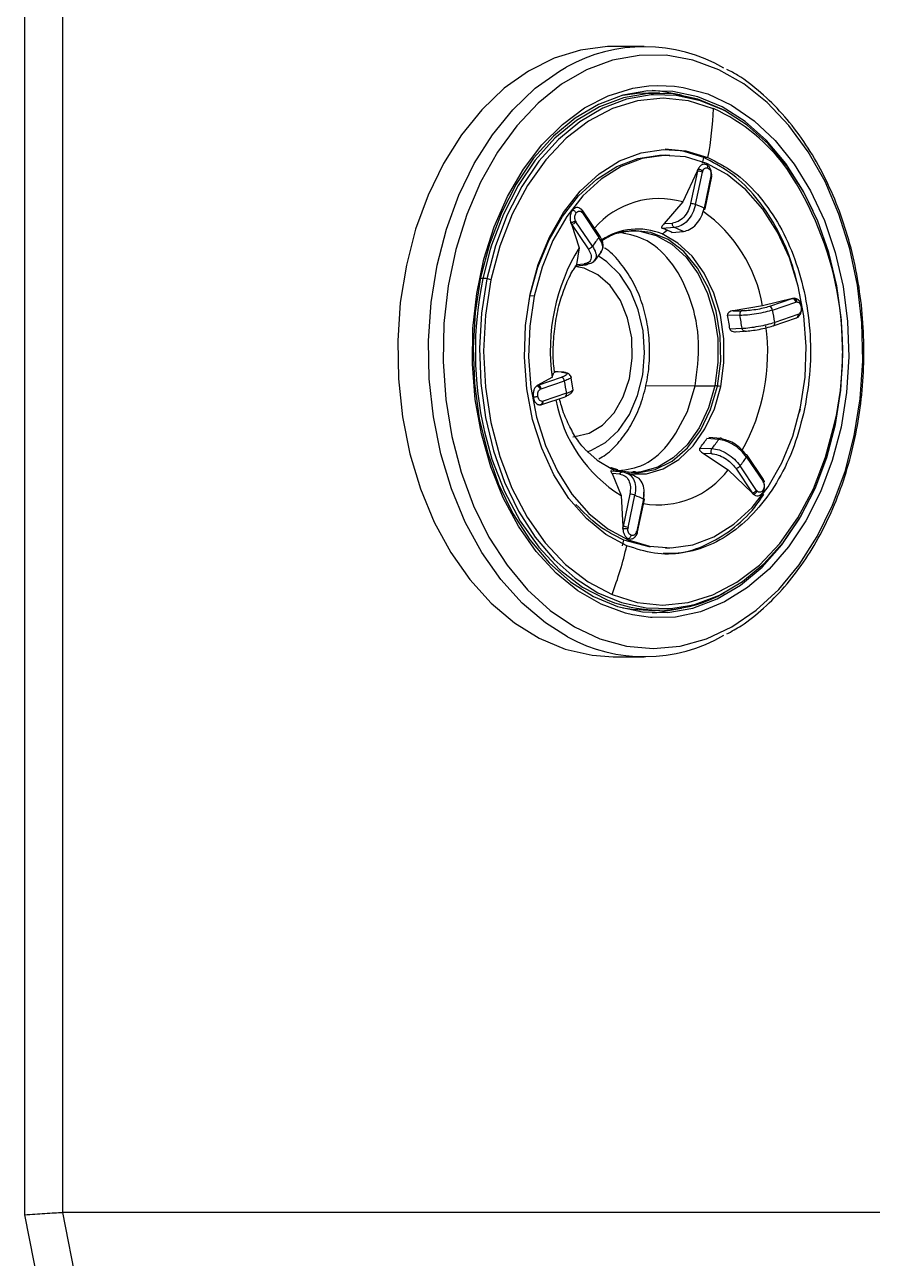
# Model space of a CAD drawing. Extents: x 939 to 1039, y 781 to 934.
# Drawn here: x 944.764 to 947.254, y 842.11 to 845.734 of the extents above; entities that cross this region are included whole.
import ezdxf

# ---------------------------------------------------------------- set-up
doc = ezdxf.new("R2010")
doc.units = 0
doc.header["$MEASUREMENT"] = 0
doc.layers.add('1', color=4, linetype='Continuous')

# ---------------------------------------------------------------- blocks, each defined once
blk = doc.blocks.new('Envoy')
at = {"layer": '1', "color": 3, "linetype": 'Continuous', "lineweight": 25}
for p, q in [((6.1098, 48.1066), (6.1098, 43.0633)), ((6.2207, 48.0997), (6.2207, 43.0702)), ((7.9299, 46.4953), (7.839, 46.4953)), ((7.9757, 46.3585), (7.9434, 46.3589)), ((8.0048, 46.1755), (7.9924, 46.1758)), ((8.117, 46.1689), (8.1045, 46.1689)), ((8.0856, 46.1293), (8.0429, 46.0388)), ((8.0861, 46.1293), (8.0662, 46.0339)), ((8.0807, 46.0308), (8.1006, 46.1262)), ((8.0856, 46.1293), (8.0861, 46.1293)), ((8.1259, 46.1157), (8.106, 46.0203)), ((8.1089, 46.0181), (8.1288, 46.1135)), ((8.1265, 46.118), (8.1262, 46.1155)), ((8.1288, 46.1136), (8.1288, 46.1135)), ((8.0429, 46.0388), (7.9889, 45.975)), ((7.7485, 46.0064), (7.797, 45.9342)), ((7.7983, 45.9402), (7.7498, 46.0123)), ((7.7162, 45.9733), (7.7167, 45.9734)), ((7.7162, 45.9733), (7.7386, 45.9042)), ((7.7167, 45.9734), (7.7651, 45.9012)), ((7.7779, 45.9086), (7.7294, 45.9807)), ((7.8831, 45.9532), (7.8919, 45.9536)), ((8.0184, 45.9631), (7.9829, 45.961)), ((7.9889, 45.975), (8.0127, 45.9765)), ((7.8057, 45.9257), (7.8155, 45.9312)), ((8.0111, 45.9492), (8.0449, 45.952)), ((7.4776, 45.899), (7.4559, 45.8141)), ((7.7386, 45.9042), (7.7309, 45.8547)), ((7.7843, 45.8656), (7.8041, 45.8923)), ((7.7223, 45.8395), (7.7301, 45.8511)), ((7.7291, 45.851), (7.7597, 45.8535)), ((7.7309, 45.8547), (7.7534, 45.8565)), ((7.4559, 45.8141), (7.449, 45.8141)), ((7.5928, 45.7511), (7.5943, 45.7624)), ((7.607, 45.7623), (7.5943, 45.7624)), ((8.3658, 45.7548), (8.2775, 45.7335)), ((8.3663, 45.7547), (8.2979, 45.7315)), ((8.307, 45.7211), (8.3754, 45.7444)), ((8.3658, 45.7548), (8.3663, 45.7547)), ((8.2106, 45.7054), (8.1745, 45.706)), ((8.2775, 45.7335), (8.1916, 45.7192)), ((8.1916, 45.7192), (8.2158, 45.7188)), ((8.3815, 45.7082), (8.3131, 45.6849)), ((8.3791, 45.699), (8.383, 45.7011)), ((8.1814, 45.6656), (8.2171, 45.6674)), ((8.309, 45.6748), (8.3774, 45.6981)), ((8.1973, 45.6574), (8.2243, 45.6588)), ((7.6589, 45.5228), (7.6172, 45.4999)), ((7.6861, 45.5231), (7.6177, 45.4998)), ((7.6638, 45.5363), (7.6589, 45.5228)), ((7.6895, 45.5389), (7.6646, 45.5403)), ((7.6869, 45.5387), (7.6651, 45.5399)), ((7.7216, 45.4864), (7.7147, 45.5269)), ((7.6177, 45.4998), (7.6172, 45.4999)), ((7.6268, 45.4895), (7.6952, 45.5128)), ((8.0798, 45.4986), (7.9345, 45.4976)), ((8.0571, 45.4233), (8.0798, 45.4986)), ((8.0797, 45.4987), (8.1369, 45.4983)), ((7.6289, 45.4432), (7.6973, 45.4665)), ((7.7014, 45.4766), (7.633, 45.4533)), ((7.6263, 45.443), (7.6305, 45.4442)), ((8.3857, 45.4206), (8.3885, 45.4304)), ((8.1489, 45.3412), (8.1142, 45.3439)), ((8.155, 45.3442), (8.1199, 45.347)), ((8.0929, 45.3152), (8.1288, 45.3142)), ((8.1039, 45.2995), (8.1769, 45.252)), ((8.1281, 45.2988), (8.1039, 45.2995)), ((8.2304, 45.2891), (8.2789, 45.217)), ((8.2802, 45.2229), (8.2318, 45.2951)), ((7.8338, 45.2571), (7.8315, 45.2578)), ((7.8521, 45.2517), (7.8338, 45.2571)), ((7.834, 45.2485), (7.8684, 45.2457)), ((7.8354, 45.2406), (7.8626, 45.176)), ((7.8585, 45.2387), (7.8354, 45.2406)), ((7.8684, 45.2457), (7.886, 45.2393)), ((7.9036, 45.2328), (7.8807, 45.2424)), ((7.9053, 45.2443), (7.8919, 45.2441)), ((7.9038, 45.2454), (7.8966, 45.2455)), ((8.1769, 45.252), (8.2465, 45.184)), ((8.1986, 45.2561), (8.247, 45.184)), ((8.2598, 45.1913), (8.2113, 45.2635)), ((8.2826, 45.2185), (8.2804, 45.2226)), ((7.8626, 45.176), (7.8674, 45.085)), ((7.8878, 45.1804), (7.8679, 45.085)), ((7.8824, 45.082), (7.9024, 45.1774)), ((7.9276, 45.1668), (7.9077, 45.0714)), ((7.9106, 45.0693), (7.9305, 45.1647)), ((7.9305, 45.1647), (7.9305, 45.1647)), ((8.247, 45.184), (8.2465, 45.184)), ((7.8679, 45.085), (7.8674, 45.085)), ((7.9076, 45.0684), (7.9074, 45.0677)), ((7.9093, 45.0647), (7.9106, 45.0693)), ((7.9106, 45.0693), (7.9106, 45.0693)), ((7.9486, 45.0242), (7.87, 45.0455)), ((7.9924, 45.0219), (8.0048, 45.0222)), ((7.9434, 44.8388), (7.9757, 44.8392)), ((7.839, 44.7024), (7.9299, 44.7024)), ((6.1098, 43.0633), (6.989, 38.5089)), ((6.2207, 43.0702), (6.2212, 43.0702)), ((9.1984, 43.0703), (6.2212, 43.0702)), ((6.2212, 43.0702), (7.1017, 38.5084))]:
    blk.add_line(p, q, dxfattribs=at)
at = {"layer": '1', "color": 3, "linetype": 'Continuous', "lineweight": 25, "flags": 128}
for points in [[(7.839, 46.4953), (7.822, 46.495), (7.7427, 46.4849), (7.665, 46.4608), (7.59, 46.4232), (7.5189, 46.3725), (7.4528, 46.3097), (7.3929, 46.2356), (7.3399, 46.1515), (7.2949, 46.0587), (7.2584, 45.9586), (7.2311, 45.8529), (7.2134, 45.7431), (7.2056, 45.6311), (7.2077, 45.5186), (7.2198, 45.4073), (7.2416, 45.299), (7.2729, 45.1955), (7.3131, 45.0984), (7.3616, 45.0091), (7.4177, 44.9291), (7.4803, 44.8597), (7.5487, 44.802), (7.6216, 44.7568), (7.6979, 44.7249), (7.7765, 44.7068), (7.839, 44.7024)], [(8.547, 45.3517), (8.5645, 45.4607), (8.572, 45.5719), (8.5694, 45.6836), (8.5567, 45.794), (8.5341, 45.9011), (8.502, 46.0032), (8.461, 46.0987), (8.4116, 46.186), (8.3548, 46.2637), (8.2914, 46.3304), (8.2225, 46.3852), (8.1492, 46.427), (8.0727, 46.4552), (7.9943, 46.4694), (7.9153, 46.4692), (7.8369, 46.4548), (7.7605, 46.4263), (7.6873, 46.3843), (7.6185, 46.3293), (7.5552, 46.2623), (7.4985, 46.1845), (7.4493, 46.097), (7.4084, 46.0014), (7.3765, 45.8991), (7.3541, 45.7919), (7.3416, 45.6816), (7.3391, 45.5698), (7.3468, 45.4586), (7.3645, 45.3497), (7.3919, 45.2448), (7.4285, 45.1458), (7.4738, 45.0542), (7.527, 44.9715), (7.5872, 44.8992), (7.6535, 44.8383), (7.7248, 44.79), (7.7998, 44.7549), (7.8774, 44.7336), (7.9563, 44.7266), (8.0352, 44.7339), (8.1127, 44.7554), (8.1877, 44.7907), (8.2589, 44.8394), (8.325, 44.9004), (8.3852, 44.973), (8.4382, 45.0558), (8.4834, 45.1476), (8.5198, 45.2467), (8.547, 45.3517)], [(7.7048, 44.7608), (7.6395, 44.802), (7.5712, 44.8597), (7.5085, 44.9291), (7.4525, 45.0091), (7.404, 45.0984), (7.3637, 45.1955), (7.3325, 45.299), (7.3106, 45.4073), (7.2985, 45.5186), (7.2964, 45.6311), (7.3042, 45.7431), (7.322, 45.8529), (7.3493, 45.9586), (7.3857, 46.0587), (7.4308, 46.1515), (7.4837, 46.2356), (7.5436, 46.3097), (7.6097, 46.3725), (7.6808, 46.4232), (7.7005, 46.4346)], [(7.8957, 44.8254), (7.8748, 44.8304), (7.8033, 44.8566), (7.7349, 44.8961), (7.6709, 44.9481), (7.6123, 45.0118), (7.5602, 45.0859), (7.5156, 45.1692), (7.4792, 45.2601), (7.4517, 45.3571), (7.4336, 45.4584), (7.4252, 45.5622), (7.4267, 45.6666), (7.438, 45.7699), (7.459, 45.8701), (7.4891, 45.9654), (7.5281, 46.0543), (7.575, 46.1349), (7.6291, 46.2061), (7.6894, 46.2664), (7.7549, 46.3147), (7.8244, 46.3503), (7.8966, 46.3725), (7.9439, 46.3795)], [(8.4264, 46.0127), (8.3952, 46.0745), (8.3454, 46.152), (8.2887, 46.2192), (8.226, 46.2749), (8.1585, 46.318), (8.0875, 46.3476), (8.0143, 46.3634), (7.9403, 46.3648), (7.8668, 46.3521), (7.7952, 46.3252), (7.7269, 46.2849), (7.6631, 46.2318), (7.605, 46.1668), (7.5537, 46.0913), (7.5102, 46.0067), (7.4752, 45.9144), (7.4494, 45.8162)], [(7.9568, 46.3534), (7.9507, 46.353), (7.8783, 46.3404), (7.8079, 46.314), (7.7406, 46.2743), (7.6778, 46.222), (7.6206, 46.1581), (7.5701, 46.0837), (7.5273, 46.0004), (7.4928, 45.9095), (7.4674, 45.8129)], [(8.1668, 46.3062), (8.158, 46.311), (8.0877, 46.3403), (8.0152, 46.3559), (7.9419, 46.3574), (7.8692, 46.3447), (7.7983, 46.3181), (7.7306, 46.2782), (7.6675, 46.2256), (7.61, 46.1613), (7.5592, 46.0865), (7.516, 46.0027), (7.4814, 45.9113), (7.4776, 45.899)], [(7.8668, 46.3521), (7.9096, 46.3578), (7.9434, 46.3589)], [(7.9439, 46.3795), (7.9702, 46.3809), (8.0187, 46.3788)], [(8.0389, 46.3524), (7.9819, 46.3634), (7.9535, 46.3656)], [(8.4918, 45.3848), (8.5076, 45.4854), (8.5136, 45.5882), (8.5097, 45.6911), (8.4959, 45.7923), (8.4724, 45.8899), (8.4398, 45.9821), (8.3986, 46.0672), (8.3496, 46.1435), (8.2937, 46.2097), (8.232, 46.2645), (8.1656, 46.3069), (8.0956, 46.3361), (8.0236, 46.3516), (7.9568, 46.3534)], [(8.0187, 46.3788), (8.044, 46.3753), (8.1166, 46.3559), (8.1867, 46.323), (8.2531, 46.2771), (8.3145, 46.2191), (8.37, 46.1501), (8.4185, 46.0712), (8.459, 45.9839), (8.491, 45.8898), (8.5139, 45.7904), (8.5271, 45.6876), (8.5306, 45.5832), (8.5242, 45.4792), (8.508, 45.3772)], [(8.1336, 46.3126), (8.0602, 46.3354), (7.9854, 46.3432), (7.9104, 46.3358), (7.837, 46.3134), (7.7666, 46.2764), (7.7007, 46.2257), (7.6405, 46.1622), (7.5873, 46.0872), (7.5422, 46.0023), (7.5061, 45.9092), (7.4797, 45.8098)], [(7.8788, 45.0288), (7.8172, 45.0621), (7.7601, 45.1087), (7.7088, 45.1674), (7.6646, 45.2367), (7.6287, 45.3149), (7.6018, 45.4), (7.5847, 45.4901), (7.5777, 45.5829), (7.5812, 45.676), (7.5948, 45.7673), (7.6184, 45.8544), (7.6514, 45.9352), (7.6928, 46.0077), (7.7418, 46.0702), (7.7971, 46.1211), (7.8574, 46.1591), (7.9211, 46.1833), (7.9866, 46.1931), (8.0525, 46.1883), (8.117, 46.1689)], [(7.5943, 45.7624), (7.6172, 45.8469), (7.6492, 45.9254), (7.6895, 45.9958), (7.737, 46.0564), (7.7907, 46.1058), (7.8492, 46.1426), (7.911, 46.1661), (7.9747, 46.1757), (7.9924, 46.1758)], [(8.1137, 46.1519), (8.051, 46.1707), (7.9871, 46.1754), (7.9235, 46.1658), (7.8617, 46.1424), (7.8033, 46.1055), (7.7496, 46.0562), (7.7021, 45.9956), (7.6618, 45.9252), (7.6299, 45.8468), (7.607, 45.7623)], [(8.1045, 46.1689), (8.04, 46.1883), (7.9917, 46.1932)], [(8.3892, 45.4354), (8.4024, 45.5239), (8.4057, 45.6143), (8.399, 45.7043), (8.3824, 45.7917), (8.3563, 45.8744), (8.3215, 45.9502), (8.2786, 46.0174), (8.2288, 46.0744), (8.1734, 46.1196), (8.1137, 46.1519)], [(8.1452, 45.4979), (8.1547, 45.5711), (8.1533, 45.6456), (8.141, 45.718), (8.1183, 45.7852), (8.0862, 45.8443), (8.0461, 45.8926), (7.9998, 45.9281), (7.9493, 45.9493), (7.8968, 45.9551), (7.8445, 45.9453), (7.8138, 45.9318)], [(7.8919, 45.9536), (7.917, 45.9524), (7.9651, 45.9401)], [(7.9651, 45.9401), (8.0111, 45.9143), (8.0526, 45.8763), (8.0881, 45.8275), (8.1161, 45.7699), (8.1356, 45.7055), (8.1457, 45.637), (8.1462, 45.567), (8.1369, 45.4983)], [(8.1547, 45.4967), (8.1641, 45.5661), (8.1637, 45.6368), (8.1536, 45.706), (8.1342, 45.7711), (8.1061, 45.8295), (8.0705, 45.8791), (8.0288, 45.918), (7.9825, 45.9445)], [(7.7202, 45.3489), (7.7262, 45.3491), (7.7682, 45.3589), (7.8074, 45.3827), (7.8414, 45.419), (7.8683, 45.4658), (7.8864, 45.5203), (7.8948, 45.5794), (7.893, 45.6396), (7.8811, 45.6974), (7.8597, 45.7495), (7.8301, 45.7929), (7.794, 45.825), (7.7535, 45.8439), (7.7256, 45.8486)], [(7.7626, 45.3049), (7.7731, 45.3085), (7.816, 45.3318), (7.8543, 45.3677), (7.8863, 45.4143), (7.9104, 45.4696), (7.9255, 45.5309), (7.931, 45.5954), (7.9266, 45.6601), (7.9124, 45.7219), (7.8892, 45.7779), (7.858, 45.8256), (7.8202, 45.8627), (7.7972, 45.878)], [(7.4494, 45.8162), (7.4333, 45.714), (7.4272, 45.6097), (7.4313, 45.5051), (7.4453, 45.4023), (7.4691, 45.3032), (7.5022, 45.2096), (7.5441, 45.1232), (7.5938, 45.0457), (7.6506, 44.9784), (7.7133, 44.9228), (7.7808, 44.8797), (7.8518, 44.85), (7.925, 44.8343), (7.999, 44.8328), (8.0725, 44.8456), (8.144, 44.8725), (8.2124, 44.9128), (8.2762, 44.9659), (8.3342, 45.0309), (8.3855, 45.1064), (8.4264, 45.185)], [(7.4674, 45.8129), (7.4516, 45.7123), (7.4456, 45.6095), (7.4495, 45.5066), (7.4634, 45.4054), (7.4868, 45.3078), (7.5194, 45.2156), (7.5606, 45.1305), (7.6096, 45.0542), (7.6655, 44.988), (7.7272, 44.9332), (7.7937, 44.8908), (7.8636, 44.8616), (7.9356, 44.8461), (8.0085, 44.8447), (8.0624, 44.8527)], [(7.4797, 45.8098), (7.4636, 45.706), (7.4581, 45.6001), (7.4634, 45.4942), (7.4792, 45.3904), (7.5053, 45.2908), (7.5412, 45.1975), (7.5861, 45.1124), (7.6391, 45.0372), (7.6991, 44.9734), (7.765, 44.9223), (7.8353, 44.885)], [(7.607, 45.7623), (7.5937, 45.6737), (7.5904, 45.5834), (7.5972, 45.4934), (7.6138, 45.406), (7.6398, 45.3233), (7.6747, 45.2475), (7.7176, 45.1802), (7.7673, 45.1233), (7.8228, 45.0781), (7.8825, 45.0458)], [(8.3076, 45.6746), (8.309, 45.6748), (8.309, 45.6748)], [(7.8315, 45.2574), (7.8578, 45.2484), (7.9103, 45.2426), (7.9625, 45.2524), (8.0122, 45.2773), (8.0571, 45.3163), (8.0952, 45.3676), (8.125, 45.429), (8.1452, 45.4979)], [(7.8885, 45.2397), (7.937, 45.2404), (7.986, 45.2546), (8.032, 45.2822), (8.0734, 45.3218), (8.1084, 45.3722), (8.1359, 45.4312), (8.1547, 45.4967)], [(8.1369, 45.4983), (8.1183, 45.4335), (8.0911, 45.3752), (8.0563, 45.3255), (8.0153, 45.2865), (7.9697, 45.2596), (7.9212, 45.2458), (7.9053, 45.2443)], [(7.8825, 45.0458), (7.9451, 45.027), (8.009, 45.0223), (8.0727, 45.0318), (8.1345, 45.0553), (8.1929, 45.0922), (8.2466, 45.1415), (8.2941, 45.2021), (8.3343, 45.2725), (8.3663, 45.3509), (8.3892, 45.4354)], [(7.8353, 44.885), (7.9087, 44.8623), (7.9835, 44.8545), (8.0585, 44.8619), (8.1319, 44.8843), (8.2023, 44.9213), (8.2682, 44.972), (8.3284, 45.0355), (8.3816, 45.1105), (8.4267, 45.1954), (8.4628, 45.2885), (8.4892, 45.3879)], [(8.508, 45.3772), (8.4824, 45.2792), (8.4478, 45.1869), (8.4048, 45.102), (8.3541, 45.0259), (8.2968, 44.9601), (8.2337, 44.9056), (8.1661, 44.8635), (8.0951, 44.8346), (8.022, 44.8192), (7.9529, 44.8175)], [(8.0624, 44.8527), (8.0809, 44.8573), (8.1513, 44.8837), (8.2186, 44.9234), (8.2814, 44.9757), (8.3386, 45.0396), (8.3891, 45.114), (8.432, 45.1973), (8.4664, 45.2882), (8.4918, 45.3848)], [(7.4603, 45.3632), (7.4824, 45.2831), (7.5193, 45.1878), (7.5654, 45.1008), (7.6198, 45.0241), (7.6814, 44.9591), (7.7489, 44.9072), (7.821, 44.8694)], [(7.7558, 45.312), (7.7917, 45.2797), (7.838, 45.2531)], [(7.9434, 44.8388), (7.8944, 44.8414), (7.8668, 44.8456)], [(7.9535, 44.8321), (7.9666, 44.8328), (8.0389, 44.8453)], [(7.9529, 44.8175), (7.9482, 44.8178), (7.8957, 44.8254)]]:
    blk.add_lwpolyline(points, dxfattribs=at)
at = {"layer": '1', "color": 3, "linetype": 'Continuous', "lineweight": 25}
for centre, radius, start, end in [((7.9299, 46.0257), 0.4688, 60.032, 119.2916), ((7.1231, 46.3562), 1.0115, 349.3288, 357.5314), ((7.9153, 45.8272), 0.5323, 35.1756, 65.7859), ((7.0278, 46.3701), 1.0954, 348.5259, 349.4165), ((7.3238, 46.3289), 0.8095, 347.0995, 347.3747), ((8.0844, 46.0847), 0.0446, 68.7088, 87.8673), ((8.1251, 46.1116), 0.00414, 27.9548, 79.3713), ((7.5545, 45.5998), 0.9584, 347.2243, 33.8606), ((7.9739, 45.7971), 0.2514, 74.0757, 139.1108), ((8.0645, 45.9893), 0.0446, 68.7085, 87.8675), ((7.9971, 45.7952), 0.25, 64.182, 70.4631), ((7.7473, 46.0104), 0.00313, 35.9873, 78.1848), ((7.7449, 46.0103), 0.00535, 312.9891, 22.1872), ((7.8551, 45.6611), 0.4286, 9.7249, 54.7105), ((8.1066, 46.0203), 0.00309, 255.8084, 316.7981), ((8.1052, 46.0162), 0.00416, 28.0424, 79.2838), ((7.7145, 45.9919), 0.0186, 276.5766, 323.0825), ((7.9099, 45.7705), 0.1885, 67.3719, 123.7236), ((7.8345, 46.1554), 0.2576, 305.0598, 309.1501), ((7.9185, 45.7677), 0.2038, 67.2951, 71.5671), ((7.9151, 45.7593), 0.2128, 63.1666, 67.3154), ((7.9506, 45.7636), 0.2108, 63.406, 71.2343), ((8.1065, 45.6839), 0.3981, 141.0405, 145.6481), ((7.7931, 45.9382), 0.00557, 314.5733, 20.6029), ((8.2365, 45.6012), 0.5828, 148.673, 187.7235), ((7.763, 45.9198), 0.0186, 276.576, 323.0832), ((8.4903, 45.5989), 1.0566, 168.2479, 192.8899), ((7.4544, 45.7453), 0.0689, 79.0659, 88.7523), ((7.4517, 45.7248), 0.0895, 71.7355, 79.8549), ((8.3639, 45.7435), 0.0115, 4.6533, 77.9809), ((7.6776, 45.6006), 0.5079, 7.3465, 11.9755), ((7.7112, 45.6008), 0.5103, 7.495, 11.8316), ((8.2955, 45.7202), 0.0115, 4.6457, 77.9591), ((7.7097, 45.6008), 0.6093, 7.937, 11.3941), ((8.3736, 45.7055), 0.00832, 297.1479, 18.6339), ((7.7046, 45.5968), 0.5881, 330.7601, 7.6288), ((8.3047, 45.6824), 0.00878, 299.6354, 16.1004), ((7.6837, 45.5119), 0.0115, 4.6838, 77.9503), ((7.6153, 45.4886), 0.0115, 4.6463, 77.9585), ((8.2926, 45.5958), 0.6032, 187.9122, 191.4045), ((8.1358, 45.3978), 0.1005, 84.6254, 89.3495), ((8.1308, 45.3427), 0.1558, 81.1939, 84.7179), ((7.6256, 45.4506), 0.00781, 283.0414, 20.4088), ((8.0814, 45.5316), 0.4176, 190.2415, 238.4042), ((7.6935, 45.4739), 0.00832, 297.147, 18.6347), ((8.4888, 45.3849), 0.00303, 357.9831, 81.8287), ((7.8363, 45.5284), 0.3336, 320.2796, 326.4179), ((7.8708, 45.5272), 0.3345, 320.46, 326.2203), ((7.9018, 45.5137), 0.3981, 321.0405, 325.6482), ((8.2284, 45.2925), 0.00394, 300.9472, 87.7532), ((7.7416, 45.1559), 0.1369, 42.2304, 45.2399), ((7.9707, 45.4068), 0.2578, 260.4627, 323.0995), ((8.1964, 45.2746), 0.0186, 276.5555, 323.1037), ((8.275, 45.221), 0.00557, 314.5196, 20.57), ((7.8862, 45.1359), 0.0446, 68.7049, 87.8712), ((8.0114, 45.4029), 0.2504, 244.1871, 250.458), ((7.9269, 45.1628), 0.00416, 28.044, 79.2822), ((8.2449, 45.2025), 0.0186, 276.5565, 323.1027), ((7.8667, 45.0449), 0.0401, 77.8422, 88.2541), ((7.8672, 45.0435), 0.0414, 68.4613, 78.9978), ((7.3487, 45.1495), 0.5438, 349.0043, 349.411), ((7.9069, 45.0674), 0.00414, 27.9548, 79.3713), ((6.7774, 45.2838), 1.1305, 339.3489, 346.9651), ((6.7929, 45.2769), 1.1017, 346.9843, 347.8748), ((7.9713, 45.2344), 0.3947, 247.6091, 299.6884), ((7.93, 45.1715), 0.4684, 241.2645, 299.9705)]:
    blk.add_arc(centre, radius, start, end, dxfattribs=at)
for points, knots in [([(8.1725, 44.7694), (8.1866, 44.7772), (8.2245, 44.798), (8.2816, 44.8444), (8.3431, 44.9066), (8.3988, 44.9789), (8.448, 45.0599), (8.49, 45.1483), (8.5242, 45.2431), (8.5501, 45.3428), (8.5674, 45.446), (8.5759, 45.5513), (8.5754, 45.6572), (8.566, 45.7624), (8.5478, 45.8654), (8.521, 45.9647), (8.4859, 46.059), (8.443, 46.147), (8.3928, 46.2273), (8.3361, 46.2992), (8.2733, 46.3605), (8.2184, 46.404), (8.1835, 46.4224), (8.1726, 46.4282)], [0, 0, 0, 0, 0.029519, 0.078848, 0.128403, 0.178135, 0.227984, 0.277895, 0.327833, 0.377772, 0.427707, 0.477637, 0.52757, 0.577512, 0.62747, 0.677449, 0.727455, 0.77749, 0.827546, 0.877592, 0.927588, 0.977472, 1, 1, 1, 1]), ([(8.1128, 46.1481), (8.1105, 46.1488), (8.1059, 46.1502), (8.0987, 46.1479), (8.0922, 46.1426), (8.0891, 46.1371), (8.0875, 46.1343)], [0, 0, 0, 0, 0.247454, 0.4999, 0.752306, 1, 1, 1, 1]), ([(8.1015, 46.1294), (8.1025, 46.1314), (8.1044, 46.1354), (8.1087, 46.1385), (8.113, 46.1395), (8.1156, 46.1386), (8.1168, 46.1381)], [0, 0, 0, 0, 0.283683, 0.56249, 0.780097, 1, 1, 1, 1]), ([(8.3824, 45.79), (8.374, 45.8215), (8.3558, 45.8895), (8.3102, 45.9817), (8.2514, 46.0638), (8.1823, 46.1295), (8.1304, 46.1558), (8.1045, 46.1689)], [0, 0, 0, 0, 0.177837, 0.383378, 0.58892, 0.794462, 1, 1, 1, 1]), ([(8.1157, 46.1464), (8.1139, 46.1473), (8.1104, 46.1492), (8.1066, 46.1493), (8.1046, 46.1494)], [0, 0, 0, 0, 0.498963, 1, 1, 1, 1]), ([(8.1265, 46.118), (8.1267, 46.1213), (8.1271, 46.128), (8.1242, 46.1372), (8.1194, 46.1446), (8.115, 46.147), (8.1128, 46.1481)], [0, 0, 0, 0, 0.247946, 0.500522, 0.752845, 1, 1, 1, 1]), ([(8.1168, 46.1381), (8.117, 46.1392), (8.1173, 46.1414), (8.1167, 46.1445), (8.1152, 46.1471), (8.1136, 46.1478), (8.1128, 46.1481)], [0, 0, 0, 0, 0.221985, 0.47195, 0.737245, 1, 1, 1, 1]), ([(8.1168, 46.1381), (8.1184, 46.1373), (8.1216, 46.1356), (8.1247, 46.1305), (8.1264, 46.1247), (8.1264, 46.1209), (8.1264, 46.119)], [0, 0, 0, 0, 0.277981, 0.555678, 0.775224, 1, 1, 1, 1]), ([(8.117, 46.1689), (8.143, 46.1558), (8.1949, 46.1295), (8.2639, 46.0638), (8.323, 45.9818), (8.3696, 45.8847), (8.4019, 45.7766), (8.4184, 45.6619), (8.4199, 45.5442), (8.4073, 45.4683), (8.401, 45.4304)], [0, 0, 0, 0, 0.1250013, 0.250001, 0.3750013, 0.5000011, 0.6250003, 0.7500001, 0.8750001, 1, 1, 1, 1]), ([(8.0875, 46.1343), (8.0871, 46.1334), (8.0864, 46.1318), (8.0858, 46.13), (8.0856, 46.1293)], [0, 0, 0, 0, 0.559225, 1, 1, 1, 1]), ([(8.0861, 46.1293), (8.0863, 46.1302), (8.0867, 46.132), (8.0873, 46.1336), (8.0875, 46.1343)], [0, 0, 0, 0, 0.559937, 1, 1, 1, 1]), ([(8.1015, 46.1294), (8.1006, 46.13), (8.0992, 46.131), (8.0967, 46.1321), (8.0947, 46.1329), (8.0927, 46.1335), (8.0902, 46.1341), (8.0886, 46.1342), (8.0875, 46.1343)], [0, 0, 0, 0, 0.239706, 0.368502, 0.500046, 0.631493, 0.7602, 1, 1, 1, 1]), ([(8.1015, 46.1294), (8.1013, 46.1288), (8.101, 46.1278), (8.1007, 46.1267), (8.1006, 46.1262)], [0, 0, 0, 0, 0.559996, 1, 1, 1, 1]), ([(8.1259, 46.1157), (8.126, 46.1163), (8.1262, 46.1174), (8.1263, 46.1185), (8.1264, 46.119)], [0, 0, 0, 0, 0.5599836, 1, 1, 1, 1]), ([(8.1264, 46.119), (8.1272, 46.1189), (8.1285, 46.1187), (8.1293, 46.1185), (8.1295, 46.1183), (8.1293, 46.1182), (8.1286, 46.1181), (8.1273, 46.118), (8.1265, 46.118)], [0, 0, 0, 0, 0.239742, 0.368541, 0.499945, 0.631343, 0.760142, 1, 1, 1, 1]), ([(8.0662, 46.0339), (8.064, 46.0265), (8.0597, 46.0119), (8.0464, 45.9933), (8.0299, 45.9799), (8.0184, 45.9776), (8.0127, 45.9765)], [0, 0, 0, 0, 0.249707, 0.500132, 0.750518, 1, 1, 1, 1]), ([(8.0807, 46.0308), (8.0782, 46.0222), (8.0732, 46.005), (8.0577, 45.983), (8.0387, 45.9672), (8.0251, 45.9645), (8.0184, 45.9631)], [0, 0, 0, 0, 0.25003, 0.500034, 0.75004, 1, 1, 1, 1]), ([(7.719, 46.0141), (7.7175, 46.0116), (7.7143, 46.0066), (7.7121, 45.9968), (7.7119, 45.9866), (7.7135, 45.9806), (7.7143, 45.9777)], [0, 0, 0, 0, 0.247418, 0.499865, 0.752289, 1, 1, 1, 1]), ([(7.7437, 46.0172), (7.7419, 46.0189), (7.7383, 46.0221), (7.7314, 46.0228), (7.7245, 46.0204), (7.7208, 46.0162), (7.719, 46.0141)], [0, 0, 0, 0, 0.247909, 0.500472, 0.752841, 1, 1, 1, 1]), ([(7.7303, 46.0065), (7.7297, 46.0073), (7.7284, 46.009), (7.7256, 46.0113), (7.7222, 46.0132), (7.7201, 46.0138), (7.719, 46.0141)], [0, 0, 0, 0, 0.221976, 0.471931, 0.737293, 1, 1, 1, 1]), ([(7.7279, 45.9834), (7.7272, 45.9855), (7.7257, 45.9899), (7.7259, 45.9967), (7.7275, 46.0024), (7.7294, 46.0051), (7.7303, 46.0065)], [0, 0, 0, 0, 0.283718, 0.56258, 0.780179, 1, 1, 1, 1]), ([(7.7303, 46.0065), (7.7316, 46.008), (7.7342, 46.011), (7.7389, 46.0123), (7.7432, 46.0115), (7.7455, 46.0096), (7.7467, 46.0086)], [0, 0, 0, 0, 0.278102, 0.555674, 0.775161, 1, 1, 1, 1]), ([(7.7467, 46.0086), (7.7472, 46.0097), (7.7478, 46.0113), (7.7479, 46.0133), (7.7477, 46.0147), (7.7471, 46.0158), (7.7459, 46.0169), (7.7446, 46.0171), (7.7437, 46.0172)], [0, 0, 0, 0, 0.239769, 0.368552, 0.499957, 0.631385, 0.760218, 1, 1, 1, 1]), ([(7.7485, 46.0064), (7.7482, 46.0068), (7.7476, 46.0076), (7.747, 46.0083), (7.7467, 46.0086)], [0, 0, 0, 0, 0.560447, 1, 1, 1, 1]), ([(8.0449, 45.952), (8.0513, 45.9535), (8.0642, 45.9565), (8.083, 45.9724), (8.0984, 45.9944), (8.1035, 46.0117), (8.106, 46.0203)], [0, 0, 0, 0, 0.249983, 0.499953, 0.749958, 1, 1, 1, 1]), ([(7.7279, 45.9834), (7.7271, 45.9827), (7.7257, 45.9816), (7.7233, 45.9803), (7.7214, 45.9794), (7.7194, 45.9786), (7.7169, 45.9779), (7.7153, 45.9778), (7.7143, 45.9777)], [0, 0, 0, 0, 0.239942, 0.368554, 0.500087, 0.631529, 0.760372, 1, 1, 1, 1]), ([(7.7143, 45.9777), (7.7146, 45.9768), (7.7152, 45.9753), (7.7159, 45.9739), (7.7162, 45.9733)], [0, 0, 0, 0, 0.559179, 1, 1, 1, 1]), ([(7.7167, 45.9734), (7.7162, 45.9741), (7.7153, 45.9755), (7.7146, 45.977), (7.7143, 45.9777)], [0, 0, 0, 0, 0.559898, 1, 1, 1, 1]), ([(7.7279, 45.9834), (7.7282, 45.9828), (7.7286, 45.9819), (7.7292, 45.9811), (7.7294, 45.9807)], [0, 0, 0, 0, 0.559745, 1, 1, 1, 1]), ([(7.9889, 45.975), (7.9873, 45.9735), (7.9843, 45.9706), (7.982, 45.9669), (7.981, 45.9643), (7.981, 45.9628), (7.9815, 45.9616), (7.9825, 45.9612), (7.9829, 45.961)], [0, 0, 0, 0, 0.300995, 0.579274, 0.707614, 0.815343, 0.909437, 1, 1, 1, 1]), ([(8.0184, 45.9631), (8.0179, 45.9633), (8.017, 45.9638), (8.0153, 45.9654), (8.0136, 45.9681), (8.0127, 45.9715), (8.0125, 45.9744), (8.0126, 45.9758), (8.0127, 45.9765)], [0, 0, 0, 0, 0.124753, 0.249418, 0.500009, 0.750615, 0.875239, 1, 1, 1, 1]), ([(7.8023, 45.892), (7.8042, 45.8941), (7.809, 45.8996), (7.8078, 45.9149), (7.8006, 45.9278), (7.797, 45.9342)], [0, 0, 0, 0, 0.2359305, 0.6179448, 1, 1, 1, 1]), ([(7.8024, 45.8905), (7.8045, 45.8936), (7.8086, 45.8996), (7.8095, 45.9122), (7.8065, 45.9261), (7.8009, 45.9356), (7.7982, 45.9403)], [0, 0, 0, 0, 0.252489, 0.503117, 0.751497, 1, 1, 1, 1]), ([(7.8155, 45.9312), (7.8216, 45.9347), (7.8413, 45.9462), (7.8645, 45.9528), (7.8814, 45.9524), (7.8841, 45.9523)], [0, 0, 0, 0, 0.274268, 0.881755, 1, 1, 1, 1]), ([(8.0798, 45.4986), (8.0853, 45.541), (8.0963, 45.6258), (8.0709, 45.7532), (8.0175, 45.8583), (7.9439, 45.9309), (7.8876, 45.9429), (7.8613, 45.9485)], [0, 0, 0, 0, 0.205273, 0.410547, 0.615819, 0.821096, 1, 1, 1, 1]), ([(7.7651, 45.9012), (7.7682, 45.8957), (7.7744, 45.8846), (7.7746, 45.8702), (7.7679, 45.8597), (7.7582, 45.8576), (7.7534, 45.8565)], [0, 0, 0, 0, 0.249714, 0.500148, 0.750527, 1, 1, 1, 1]), ([(7.7779, 45.9086), (7.7815, 45.9021), (7.7886, 45.8892), (7.79, 45.8746), (7.7855, 45.8693), (7.7841, 45.8676)], [0, 0, 0, 0, 0.402773, 0.805521, 1, 1, 1, 1]), ([(7.7965, 45.2839), (7.8034, 45.2879), (7.8255, 45.3008), (7.8576, 45.3338), (7.8916, 45.381), (7.9181, 45.4369), (7.9365, 45.4986), (7.946, 45.564), (7.9462, 45.6307), (7.9371, 45.6964), (7.9189, 45.7588), (7.8921, 45.8161), (7.8567, 45.8644), (7.8295, 45.8941), (7.8132, 45.9038), (7.8127, 45.9041)], [0, 0, 0, 0, 0.038226, 0.122219, 0.207828, 0.294564, 0.381838, 0.46925, 0.556741, 0.644393, 0.732285, 0.82051, 0.90902, 0.997343, 1, 1, 1, 1]), ([(7.7309, 45.8547), (7.7303, 45.8536), (7.7293, 45.8515), (7.7289, 45.8507), (7.729, 45.8507), (7.7293, 45.8513), (7.73, 45.8523), (7.7306, 45.8533), (7.731, 45.8538)], [0, 0, 0, 0, 0.30102, 0.579297, 0.707622, 0.815355, 0.909397, 1, 1, 1, 1]), ([(7.7595, 45.8536), (7.7593, 45.8535), (7.7582, 45.8532), (7.7564, 45.8539), (7.7546, 45.8551), (7.7538, 45.856), (7.7534, 45.8565)], [0, 0, 0, 0, 0.073134, 0.537754, 0.768669, 1, 1, 1, 1]), ([(7.7644, 45.8565), (7.7641, 45.8561), (7.7634, 45.8551), (7.7617, 45.8539), (7.7604, 45.8537), (7.7595, 45.8536)], [0, 0, 0, 0, 0.27099, 0.541311, 1, 1, 1, 1]), ([(7.7841, 45.8676), (7.7829, 45.8654), (7.7796, 45.8591), (7.7705, 45.8575), (7.7644, 45.8565)], [0, 0, 0, 0, 0.340864, 1, 1, 1, 1]), ([(7.667, 45.5367), (7.666, 45.5433), (7.6622, 45.5702), (7.6623, 45.6197), (7.6677, 45.6818), (7.6802, 45.741), (7.6982, 45.7929), (7.7132, 45.8261), (7.7217, 45.8386), (7.7223, 45.8395)], [0, 0, 0, 0, 0.060779, 0.247335, 0.434072, 0.619879, 0.804044, 0.986392, 1, 1, 1, 1]), ([(8.3701, 45.7555), (8.3693, 45.7554), (8.3678, 45.7553), (8.3664, 45.7549), (8.3658, 45.7548)], [0, 0, 0, 0, 0.559571, 1, 1, 1, 1]), ([(8.3663, 45.7547), (8.367, 45.755), (8.3682, 45.7553), (8.3695, 45.7554), (8.3701, 45.7555)], [0, 0, 0, 0, 0.560071, 1, 1, 1, 1]), ([(8.3918, 45.7329), (8.3911, 45.7361), (8.3896, 45.7424), (8.3845, 45.7499), (8.3778, 45.7549), (8.3727, 45.7553), (8.3701, 45.7555)], [0, 0, 0, 0, 0.247402, 0.499823, 0.752278, 1, 1, 1, 1]), ([(8.3701, 45.7555), (8.371, 45.7553), (8.3725, 45.7551), (8.3742, 45.7537), (8.3754, 45.7524), (8.3764, 45.7507), (8.3774, 45.7482), (8.3776, 45.7462), (8.3777, 45.7449)], [0, 0, 0, 0, 0.2399, 0.368534, 0.500025, 0.631366, 0.760214, 1, 1, 1, 1]), ([(8.3777, 45.7449), (8.3773, 45.7448), (8.3765, 45.7448), (8.3757, 45.7445), (8.3754, 45.7444)], [0, 0, 0, 0, 0.559741, 1, 1, 1, 1]), ([(8.3777, 45.7449), (8.3795, 45.7447), (8.3829, 45.7444), (8.3869, 45.7407), (8.3896, 45.7359), (8.3904, 45.7323), (8.3907, 45.7305)], [0, 0, 0, 0, 0.283718, 0.562595, 0.780133, 1, 1, 1, 1]), ([(8.1916, 45.7192), (8.1892, 45.7187), (8.1846, 45.7179), (8.1797, 45.7151), (8.1766, 45.7124), (8.1751, 45.7104), (8.1743, 45.7082), (8.1744, 45.7067), (8.1745, 45.706)], [0, 0, 0, 0, 0.300929, 0.579315, 0.707612, 0.815306, 0.909384, 1, 1, 1, 1]), ([(8.2106, 45.7115), (8.2105, 45.7104), (8.2102, 45.7084), (8.2105, 45.7064), (8.2106, 45.7054)], [0, 0, 0, 0, 0.519354, 1, 1, 1, 1]), ([(8.307, 45.7211), (8.3001, 45.719), (8.2863, 45.7148), (8.2597, 45.7094), (8.2327, 45.7057), (8.218, 45.7055), (8.2106, 45.7054)], [0, 0, 0, 0, 0.250037, 0.500059, 0.750012, 1, 1, 1, 1]), ([(8.2158, 45.7188), (8.2153, 45.7185), (8.2141, 45.718), (8.2126, 45.7164), (8.2114, 45.7142), (8.2109, 45.7124), (8.2106, 45.7115)], [0, 0, 0, 0, 0.231357, 0.48027, 0.739425, 1, 1, 1, 1]), ([(8.2979, 45.7315), (8.292, 45.7297), (8.2803, 45.7262), (8.2576, 45.7219), (8.2346, 45.7191), (8.2221, 45.7189), (8.2158, 45.7188)], [0, 0, 0, 0, 0.249703, 0.500144, 0.750544, 1, 1, 1, 1]), ([(8.3796, 45.6996), (8.3805, 45.6998), (8.3818, 45.7), (8.3831, 45.7012), (8.3839, 45.7025), (8.3844, 45.704), (8.3845, 45.7062), (8.3841, 45.7081), (8.3838, 45.7093)], [0, 0, 0, 0, 0.239888, 0.368619, 0.500041, 0.631454, 0.760224, 1, 1, 1, 1]), ([(8.3815, 45.7082), (8.382, 45.7083), (8.3827, 45.7086), (8.3835, 45.7091), (8.3838, 45.7093)], [0, 0, 0, 0, 0.559806, 1, 1, 1, 1]), ([(8.3907, 45.7305), (8.391, 45.7281), (8.3916, 45.7234), (8.39, 45.717), (8.3873, 45.7121), (8.385, 45.7102), (8.3838, 45.7093)], [0, 0, 0, 0, 0.278063, 0.555709, 0.775263, 1, 1, 1, 1]), ([(8.3842, 45.7037), (8.3848, 45.7042), (8.3876, 45.7065), (8.3906, 45.7133), (8.3929, 45.723), (8.3922, 45.7296), (8.3918, 45.7329)], [0, 0, 0, 0, 0.0828658, 0.3908553, 0.6986051, 1, 1, 1, 1]), ([(8.3918, 45.7329), (8.3924, 45.7328), (8.3937, 45.7327), (8.3938, 45.732), (8.3929, 45.7313), (8.3914, 45.7307), (8.3907, 45.7305)], [0, 0, 0, 0, 0.262824, 0.528095, 0.777953, 1, 1, 1, 1]), ([(8.1814, 45.6656), (8.1816, 45.6649), (8.1819, 45.6634), (8.1834, 45.6615), (8.1856, 45.6599), (8.1894, 45.6582), (8.195, 45.657), (8.1996, 45.6575), (8.2021, 45.6578)], [0, 0, 0, 0, 0.090567, 0.184557, 0.292276, 0.420526, 0.6988, 1, 1, 1, 1]), ([(8.2171, 45.6674), (8.2243, 45.668), (8.2389, 45.6691), (8.2659, 45.6732), (8.2925, 45.6786), (8.3063, 45.6828), (8.3131, 45.6849)], [0, 0, 0, 0, 0.24996, 0.499963, 0.749949, 1, 1, 1, 1]), ([(8.226, 45.659), (8.2255, 45.6589), (8.2246, 45.6587), (8.2227, 45.659), (8.2204, 45.6604), (8.2186, 45.6629), (8.2175, 45.6653), (8.2172, 45.6667), (8.2171, 45.6674)], [0, 0, 0, 0, 0.1248234, 0.2494148, 0.499972, 0.7506839, 0.8752886, 1, 1, 1, 1]), ([(8.226, 45.659), (8.2322, 45.6595), (8.2446, 45.6604), (8.2675, 45.6642), (8.2901, 45.6691), (8.3017, 45.6727), (8.3076, 45.6746)], [0, 0, 0, 0, 0.249737, 0.500233, 0.750578, 1, 1, 1, 1]), ([(7.6869, 45.5387), (7.6915, 45.5382), (7.7005, 45.5372), (7.7042, 45.5335), (7.7, 45.5286), (7.6908, 45.5249), (7.6861, 45.5231)], [0, 0, 0, 0, 0.249749, 0.500221, 0.750574, 1, 1, 1, 1]), ([(7.7148, 45.5246), (7.7143, 45.5262), (7.7134, 45.5293), (7.7084, 45.5335), (7.701, 45.5369), (7.6943, 45.538), (7.6909, 45.5386)], [0, 0, 0, 0, 0.250435, 0.501426, 0.751604, 1, 1, 1, 1]), ([(7.7146, 45.5246), (7.7147, 45.5245), (7.7166, 45.5231), (7.711, 45.519), (7.7005, 45.5149), (7.6952, 45.5128)], [0, 0, 0, 0, 0.045154, 0.522555, 1, 1, 1, 1]), ([(7.6141, 45.4981), (7.6123, 45.4964), (7.6087, 45.493), (7.605, 45.4845), (7.6031, 45.4746), (7.6039, 45.468), (7.6043, 45.4648)], [0, 0, 0, 0, 0.247934, 0.500497, 0.752852, 1, 1, 1, 1]), ([(7.6172, 45.4999), (7.6166, 45.4996), (7.6156, 45.4991), (7.6145, 45.4984), (7.6141, 45.4981)], [0, 0, 0, 0, 0.560631, 1, 1, 1, 1]), ([(7.6141, 45.4981), (7.6147, 45.4985), (7.6159, 45.4992), (7.6172, 45.4996), (7.6177, 45.4998)], [0, 0, 0, 0, 0.559633, 1, 1, 1, 1]), ([(7.6245, 45.4884), (7.624, 45.4896), (7.6233, 45.4914), (7.6217, 45.4937), (7.6202, 45.4952), (7.6187, 45.4964), (7.6166, 45.4977), (7.6151, 45.4979), (7.6141, 45.4981)], [0, 0, 0, 0, 0.239798, 0.368614, 0.500002, 0.63141, 0.760149, 1, 1, 1, 1]), ([(7.6176, 45.4672), (7.6173, 45.4696), (7.6167, 45.4742), (7.6183, 45.4807), (7.621, 45.4856), (7.6233, 45.4875), (7.6245, 45.4884)], [0, 0, 0, 0, 0.278032, 0.555648, 0.775178, 1, 1, 1, 1]), ([(7.6268, 45.4895), (7.6264, 45.4893), (7.6256, 45.4891), (7.6248, 45.4886), (7.6245, 45.4884)], [0, 0, 0, 0, 0.560297, 1, 1, 1, 1]), ([(7.6985, 45.4673), (7.7021, 45.4689), (7.7092, 45.4722), (7.7165, 45.4778), (7.7207, 45.4832), (7.7208, 45.4862), (7.7208, 45.4876)], [0, 0, 0, 0, 0.258261, 0.51887, 0.78267, 1, 1, 1, 1]), ([(7.7014, 45.4766), (7.7066, 45.4786), (7.7172, 45.4828), (7.7227, 45.487), (7.7208, 45.4883), (7.7206, 45.4884)], [0, 0, 0, 0, 0.470741, 0.94141, 1, 1, 1, 1]), ([(7.6176, 45.4672), (7.6168, 45.467), (7.615, 45.4664), (7.6115, 45.4657), (7.6077, 45.465), (7.6054, 45.4649), (7.6043, 45.4648)], [0, 0, 0, 0, 0.221978, 0.471826, 0.73719, 1, 1, 1, 1]), ([(7.6043, 45.4648), (7.605, 45.4616), (7.6064, 45.4552), (7.6113, 45.4478), (7.6173, 45.4428), (7.6215, 45.4424), (7.6236, 45.4422)], [0, 0, 0, 0, 0.2474147, 0.4998823, 0.7522771, 1, 1, 1, 1]), ([(7.6306, 45.4528), (7.6289, 45.453), (7.6255, 45.4533), (7.6214, 45.457), (7.6187, 45.4618), (7.618, 45.4654), (7.6176, 45.4672)], [0, 0, 0, 0, 0.283717, 0.562594, 0.780134, 1, 1, 1, 1]), ([(7.6306, 45.4528), (7.6305, 45.4515), (7.6304, 45.4495), (7.6296, 45.447), (7.6287, 45.4453), (7.6276, 45.444), (7.6259, 45.4426), (7.6245, 45.4424), (7.6236, 45.4422)], [0, 0, 0, 0, 0.239805, 0.368603, 0.499955, 0.631301, 0.760139, 1, 1, 1, 1]), ([(7.6306, 45.4528), (7.631, 45.4528), (7.6318, 45.4529), (7.6326, 45.4532), (7.633, 45.4533)], [0, 0, 0, 0, 0.55974, 1, 1, 1, 1]), ([(7.7558, 45.3125), (7.7546, 45.3136), (7.7461, 45.3218), (7.728, 45.3467), (7.7054, 45.3882), (7.6891, 45.4275), (7.6829, 45.4537), (7.6811, 45.461)], [0, 0, 0, 0, 0.0449062, 0.3300009, 0.6105873, 0.8914774, 1, 1, 1, 1]), ([(7.6169, 45.4437), (7.6184, 45.4433), (7.6215, 45.4425), (7.6247, 45.4428), (7.6263, 45.443)], [0, 0, 0, 0, 0.499486, 1, 1, 1, 1]), ([(7.6274, 45.4429), (7.6267, 45.4427), (7.6254, 45.4424), (7.6242, 45.4422), (7.6236, 45.4422)], [0, 0, 0, 0, 0.560233, 1, 1, 1, 1]), ([(7.8441, 45.2484), (7.8697, 45.2511), (7.9255, 45.2569), (8.0036, 45.3192), (8.0393, 45.3886), (8.0571, 45.4233)], [0, 0, 0, 0, 0.296726, 0.648362, 1, 1, 1, 1]), ([(8.401, 45.4304), (8.3917, 45.3937), (8.3731, 45.3203), (8.3267, 45.2227), (8.2687, 45.1391), (8.2, 45.0733), (8.1236, 45.0275), (8.0425, 45.0041), (7.9593, 45.0021), (7.9056, 45.0199), (7.8788, 45.0288)], [0, 0, 0, 0, 0.125, 0.249999, 0.374999, 0.5, 0.625001, 0.749999, 0.875, 1, 1, 1, 1]), ([(8.1596, 45.3412), (8.1589, 45.3421), (8.1578, 45.3434), (8.1559, 45.3443), (8.1544, 45.3446), (8.1528, 45.3443), (8.1509, 45.3434), (8.1497, 45.3421), (8.1489, 45.3412)], [0, 0, 0, 0, 0.238719, 0.36796, 0.499975, 0.632152, 0.761231, 1, 1, 1, 1]), ([(8.2304, 45.2891), (8.2254, 45.2956), (8.2152, 45.3087), (8.1932, 45.3253), (8.1696, 45.3374), (8.1558, 45.3399), (8.1489, 45.3412)], [0, 0, 0, 0, 0.250006, 0.500025, 0.750003, 1, 1, 1, 1]), ([(8.2286, 45.2964), (8.2243, 45.302), (8.2157, 45.3131), (8.1971, 45.3275), (8.1772, 45.338), (8.1655, 45.3401), (8.1596, 45.3412)], [0, 0, 0, 0, 0.249684, 0.500154, 0.750524, 1, 1, 1, 1]), ([(8.0929, 45.3152), (8.0925, 45.3147), (8.0918, 45.3137), (8.0918, 45.3118), (8.0925, 45.3097), (8.0944, 45.3068), (8.0979, 45.303), (8.1019, 45.3007), (8.1039, 45.2995)], [0, 0, 0, 0, 0.090628, 0.184665, 0.292357, 0.420686, 0.699039, 1, 1, 1, 1]), ([(8.1281, 45.2988), (8.1278, 45.2994), (8.1272, 45.3005), (8.1265, 45.3031), (8.1262, 45.3067), (8.1269, 45.3102), (8.1278, 45.3127), (8.1285, 45.3137), (8.1288, 45.3142)], [0, 0, 0, 0, 0.124735, 0.249337, 0.499979, 0.750623, 0.875223, 1, 1, 1, 1]), ([(8.1288, 45.3142), (8.136, 45.3133), (8.1503, 45.3115), (8.1741, 45.2996), (8.1961, 45.283), (8.2063, 45.27), (8.2113, 45.2635)], [0, 0, 0, 0, 0.249985, 0.499982, 0.749973, 1, 1, 1, 1]), ([(8.1281, 45.2988), (8.1341, 45.298), (8.1463, 45.2965), (8.1667, 45.2866), (8.1856, 45.2727), (8.1943, 45.2616), (8.1986, 45.2561)], [0, 0, 0, 0, 0.249755, 0.500241, 0.750578, 1, 1, 1, 1]), ([(7.834, 45.2485), (7.8336, 45.2487), (7.8326, 45.2491), (7.8318, 45.2491), (7.8315, 45.2487), (7.8316, 45.2474), (7.8326, 45.2449), (7.8345, 45.242), (7.8354, 45.2406)], [0, 0, 0, 0, 0.090607, 0.184646, 0.292369, 0.420695, 0.698929, 1, 1, 1, 1]), ([(7.8585, 45.2387), (7.8587, 45.2393), (7.8592, 45.2406), (7.8605, 45.2429), (7.8626, 45.2451), (7.865, 45.2462), (7.867, 45.2462), (7.868, 45.2458), (7.8684, 45.2457)], [0, 0, 0, 0, 0.124744, 0.249387, 0.500043, 0.750587, 0.87534, 1, 1, 1, 1]), ([(7.8585, 45.2387), (7.8638, 45.2374), (7.8743, 45.2349), (7.8851, 45.2212), (7.8906, 45.2024), (7.8888, 45.1877), (7.8878, 45.1804)], [0, 0, 0, 0, 0.249738, 0.500213, 0.750559, 1, 1, 1, 1]), ([(7.886, 45.2393), (7.8905, 45.2348), (7.8997, 45.2258), (7.9056, 45.2031), (7.9034, 45.186), (7.9024, 45.1774)], [0, 0, 0, 0, 0.333308, 0.666637, 1, 1, 1, 1]), ([(7.9276, 45.1668), (7.9287, 45.1755), (7.9309, 45.1927), (7.9246, 45.2145), (7.9146, 45.2286), (7.9058, 45.2309), (7.9027, 45.2318)], [0, 0, 0, 0, 0.283044, 0.56606, 0.849055, 1, 1, 1, 1]), ([(8.277, 45.1836), (8.2786, 45.1861), (8.2818, 45.1911), (8.2835, 45.2008), (8.2836, 45.2085), (8.2822, 45.2122), (8.282, 45.2128)], [0, 0, 0, 0, 0.308329, 0.622961, 0.937571, 1, 1, 1, 1]), ([(8.2804, 45.2143), (8.2811, 45.2121), (8.2826, 45.2078), (8.2824, 45.201), (8.2808, 45.1952), (8.279, 45.1926), (8.2781, 45.1912)], [0, 0, 0, 0, 0.283674, 0.56254, 0.780092, 1, 1, 1, 1]), ([(8.2804, 45.2143), (8.2801, 45.2148), (8.2797, 45.2158), (8.2791, 45.2166), (8.2789, 45.217)], [0, 0, 0, 0, 0.559975, 1, 1, 1, 1]), ([(8.2794, 45.22), (8.28, 45.22), (8.2813, 45.2199), (8.282, 45.2194), (8.2823, 45.2191)], [0, 0, 0, 0, 0.482114, 1, 1, 1, 1]), ([(8.2823, 45.2191), (8.2825, 45.2188), (8.2828, 45.2182), (8.2826, 45.217), (8.2818, 45.2157), (8.2808, 45.2148), (8.2804, 45.2143)], [0, 0, 0, 0, 0.259648, 0.517983, 0.766933, 1, 1, 1, 1]), ([(7.9275, 45.1638), (7.929, 45.1715), (7.9306, 45.1793), (7.929, 45.1856), (7.9289, 45.1858)], [0, 0, 0, 0, 0.970954, 1, 1, 1, 1]), ([(7.9854, 45.0072), (8.0002, 45.0068), (8.0424, 45.0055), (8.1112, 45.0281), (8.1871, 45.0736), (8.245, 45.1257), (8.2725, 45.1673), (8.2812, 45.1805)], [0, 0, 0, 0, 0.134192, 0.384207, 0.634221, 0.88423, 1, 1, 1, 1]), ([(8.2465, 45.184), (8.2471, 45.1833), (8.2482, 45.182), (8.2494, 45.1809), (8.2499, 45.1804)], [0, 0, 0, 0, 0.560727, 1, 1, 1, 1]), ([(8.2499, 45.1804), (8.2494, 45.1811), (8.2483, 45.1821), (8.2474, 45.1834), (8.247, 45.184)], [0, 0, 0, 0, 0.560022, 1, 1, 1, 1]), ([(8.2499, 45.1804), (8.2509, 45.1806), (8.2525, 45.1808), (8.2547, 45.1819), (8.2565, 45.183), (8.2581, 45.1844), (8.26, 45.1864), (8.261, 45.188), (8.2616, 45.1891)], [0, 0, 0, 0, 0.239818, 0.368643, 0.500062, 0.631578, 0.76017, 1, 1, 1, 1]), ([(8.2499, 45.1804), (8.2522, 45.1788), (8.2568, 45.1756), (8.2643, 45.1749), (8.2715, 45.1773), (8.2752, 45.1815), (8.277, 45.1836)], [0, 0, 0, 0, 0.247959, 0.5005, 0.752804, 1, 1, 1, 1]), ([(8.2598, 45.1913), (8.2601, 45.1909), (8.2607, 45.1901), (8.2613, 45.1894), (8.2616, 45.1891)], [0, 0, 0, 0, 0.560447, 1, 1, 1, 1]), ([(8.2781, 45.1912), (8.2768, 45.1897), (8.2742, 45.1867), (8.2695, 45.1854), (8.2651, 45.1862), (8.2628, 45.1881), (8.2616, 45.1891)], [0, 0, 0, 0, 0.2781017, 0.555674, 0.7751648, 1, 1, 1, 1]), ([(8.277, 45.1836), (8.2777, 45.1839), (8.2791, 45.1844), (8.2798, 45.1864), (8.2795, 45.1887), (8.2785, 45.1904), (8.2781, 45.1912)], [0, 0, 0, 0, 0.262668, 0.528056, 0.778052, 1, 1, 1, 1]), ([(7.87, 45.0455), (7.8447, 45.058), (7.7941, 45.0831), (7.7509, 45.1277), (7.7292, 45.15)], [0, 0, 0, 0, 0.500675, 1, 1, 1, 1]), ([(7.8674, 45.085), (7.8673, 45.084), (7.8672, 45.0823), (7.8672, 45.0805), (7.8672, 45.0797)], [0, 0, 0, 0, 0.560565, 1, 1, 1, 1]), ([(7.8672, 45.0797), (7.8673, 45.0807), (7.8674, 45.0825), (7.8678, 45.0842), (7.8679, 45.085)], [0, 0, 0, 0, 0.559953, 1, 1, 1, 1]), ([(7.8672, 45.0797), (7.8674, 45.0764), (7.868, 45.0697), (7.8715, 45.0605), (7.8766, 45.0531), (7.8811, 45.0507), (7.8832, 45.0495)], [0, 0, 0, 0, 0.247948, 0.500479, 0.752873, 1, 1, 1, 1]), ([(7.8672, 45.0797), (7.8682, 45.0796), (7.8697, 45.0796), (7.8723, 45.0795), (7.8737, 45.0794), (7.8744, 45.0794)], [0, 0, 0, 0, 0.479427, 0.737046, 1, 1, 1, 1]), ([(7.8744, 45.0794), (7.8751, 45.0793), (7.8766, 45.0792), (7.8786, 45.079), (7.8805, 45.0788), (7.8815, 45.0787), (7.882, 45.0787)], [0, 0, 0, 0, 0.2623096, 0.5195187, 0.76672, 1, 1, 1, 1]), ([(7.8824, 45.082), (7.8823, 45.0814), (7.8821, 45.0803), (7.882, 45.0792), (7.882, 45.0787)], [0, 0, 0, 0, 0.559981, 1, 1, 1, 1]), ([(7.8915, 45.0596), (7.8899, 45.0604), (7.8868, 45.0621), (7.8836, 45.0672), (7.8819, 45.073), (7.882, 45.0767), (7.882, 45.0787)], [0, 0, 0, 0, 0.277996, 0.555613, 0.775215, 1, 1, 1, 1]), ([(7.8832, 45.0495), (7.8842, 45.0499), (7.8861, 45.0506), (7.8887, 45.0532), (7.8906, 45.0563), (7.8912, 45.0585), (7.8915, 45.0596)], [0, 0, 0, 0, 0.262756, 0.528114, 0.778041, 1, 1, 1, 1]), ([(7.8832, 45.0495), (7.8855, 45.0488), (7.8896, 45.0474), (7.8935, 45.0491), (7.8952, 45.0498)], [0, 0, 0, 0, 0.565599, 1, 1, 1, 1]), ([(7.9068, 45.0683), (7.9058, 45.0663), (7.9039, 45.0623), (7.8996, 45.0592), (7.8953, 45.0582), (7.8928, 45.0591), (7.8915, 45.0596)], [0, 0, 0, 0, 0.283681, 0.562489, 0.780097, 1, 1, 1, 1]), ([(7.8947, 45.0492), (7.8963, 45.05), (7.8995, 45.0514), (7.9036, 45.0551), (7.9071, 45.0595), (7.9086, 45.063), (7.9093, 45.0647)], [0, 0, 0, 0, 0.2562996, 0.5090296, 0.7565884, 1, 1, 1, 1]), ([(7.9068, 45.0683), (7.907, 45.0689), (7.9074, 45.0699), (7.9076, 45.071), (7.9077, 45.0714)], [0, 0, 0, 0, 0.560007, 1, 1, 1, 1]), ([(7.9068, 45.0683), (7.9075, 45.0677), (7.9087, 45.0667), (7.9093, 45.0656), (7.9094, 45.065), (7.9093, 45.0648), (7.9093, 45.0647)], [0, 0, 0, 0, 0.454557, 0.698685, 0.947836, 1, 1, 1, 1]), ([(6.1098, 43.0633), (6.13, 43.0647), (6.1611, 43.0667), (6.1977, 43.069), (6.2133, 43.0698), (6.2207, 43.0702)], [0, 0, 0, 0, 0.489706, 0.758576, 1, 1, 1, 1]), ([(9.2643, 43.0703), (9.2939, 42.9241), (9.3533, 42.6306), (9.4384, 42.1881), (9.5133, 41.7423), (9.5665, 41.3409), (9.597, 40.9844), (9.6024, 40.6739), (9.5876, 40.3644), (9.5508, 40.0596), (9.4909, 39.7632), (9.4131, 39.5037), (9.3215, 39.2833), (9.2217, 39.1015), (9.1052, 38.9415), (8.9598, 38.793), (8.7847, 38.6683), (8.5831, 38.5764), (8.3641, 38.5167), (8.129, 38.4864), (7.8777, 38.4789), (7.623, 38.4851), (7.3638, 38.4977), (7.1895, 38.5048), (7.1017, 38.5084)], [0, 0, 0, 0, 0.060064, 0.120505, 0.181313, 0.241973, 0.283616, 0.325879, 0.368532, 0.411552, 0.454927, 0.49866, 0.531718, 0.564893, 0.598018, 0.630905, 0.673959, 0.715826, 0.756549, 0.804535, 0.852361, 0.900692, 0.949907, 1, 1, 1, 1]), ([(9.9911, 43.07), (9.992, 42.7211), (9.9938, 42.0254), (9.9935, 41.1544), (9.9926, 40.4523), (9.9827, 40.0062), (9.9572, 39.6464), (9.9269, 39.3771), (9.8829, 39.1108), (9.8232, 38.8513), (9.7462, 38.6046), (9.6521, 38.3793), (9.5428, 38.1836), (9.4222, 38.022), (9.294, 37.8937), (9.1614, 37.7938), (9.0266, 37.7169), (8.8464, 37.6384), (8.6216, 37.574), (8.3529, 37.5296), (8.0836, 37.5044), (7.9014, 37.4964), (7.8108, 37.4924)], [0, 0, 0, 0, 0.120984, 0.241277, 0.302069, 0.364593, 0.396089, 0.427755, 0.459644, 0.491887, 0.524528, 0.557474, 0.590506, 0.6234, 0.656043, 0.688411, 0.72054, 0.752409, 0.815474, 0.877758, 0.939226, 1, 1, 1, 1]), ([(8.0418, 37.8558), (8.0747, 37.8577), (8.2055, 37.8653), (8.4239, 37.891), (8.6675, 37.9392), (8.8739, 38.008), (9.0442, 38.0908), (9.1928, 38.197), (9.318, 38.3249), (9.4201, 38.4669), (9.5097, 38.6372), (9.5848, 38.8341), (9.6451, 39.0535), (9.6944, 39.3069), (9.7308, 39.5929), (9.7541, 39.9076), (9.7657, 40.2311), (9.7687, 40.558), (9.7672, 41.0182), (9.7624, 41.6109), (9.7532, 42.339), (9.7468, 42.8259), (9.7436, 43.0703)], [0, 0, 0, 0, 0.024171, 0.096022, 0.167642, 0.214936, 0.261589, 0.307132, 0.340336, 0.372733, 0.404628, 0.436517, 0.468857, 0.501905, 0.542615, 0.58442, 0.627015, 0.670305, 0.713265, 0.808262, 0.903742, 1, 1, 1, 1])]:
    blk.add_open_spline(points, degree=3, knots=knots, dxfattribs=at)

msp = doc.modelspace()

# ---------------------------------------------------------------- block references
at = {"layer": '1'}
msp.add_blockref('Envoy', (938.6538, 799.1744), dxfattribs=at)

doc.saveas('drawing.dxf')
